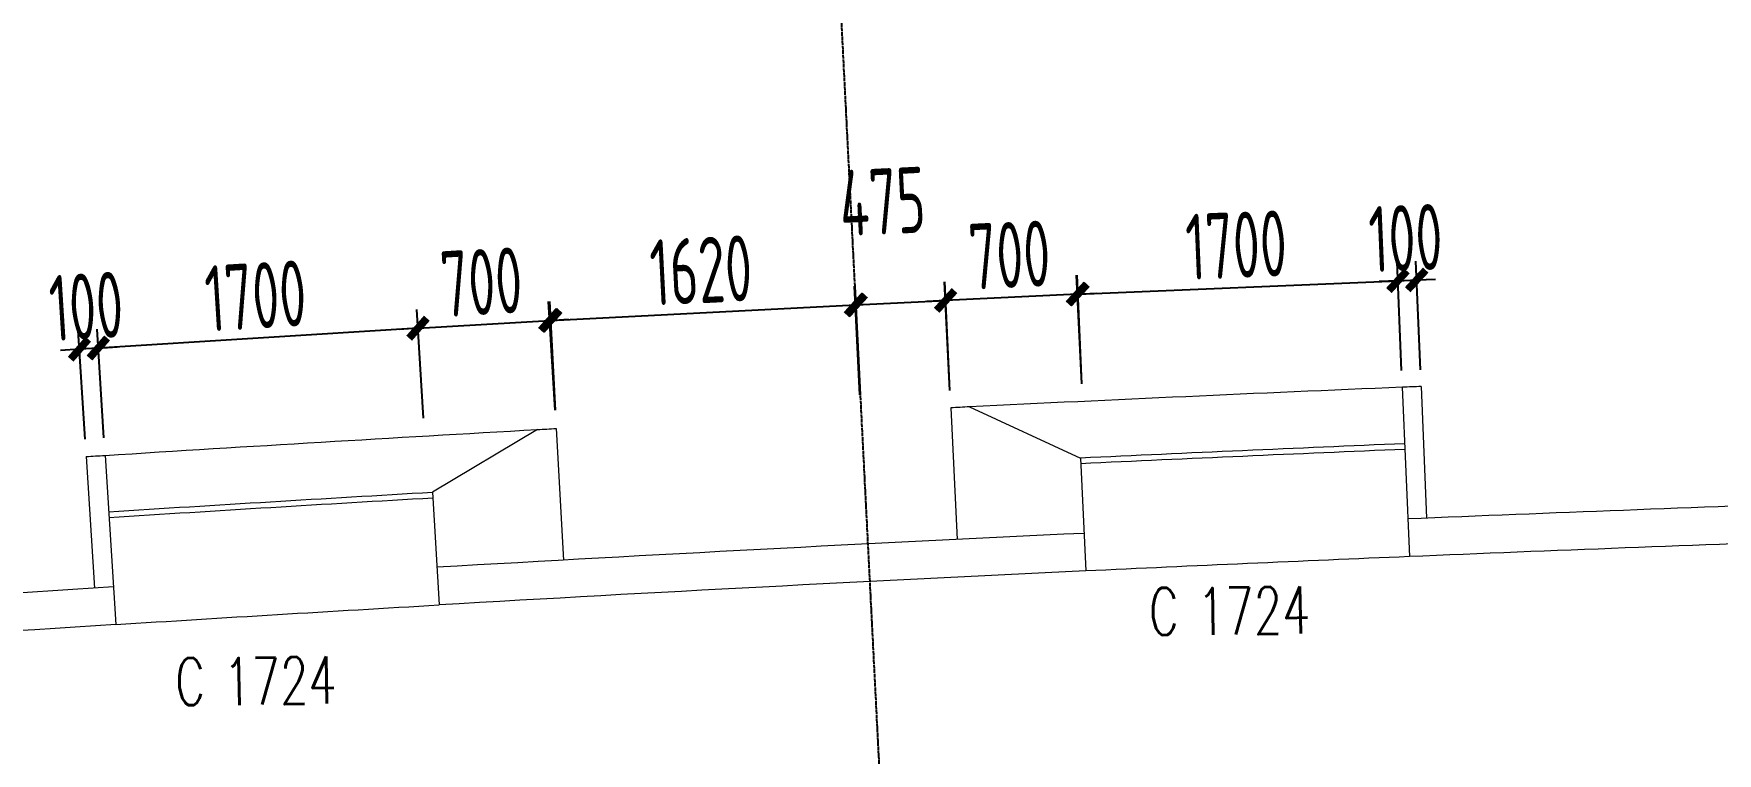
# Model space of a CAD drawing. Header units: millimetres. Extents: x 11677979 to 24947533, y -12764720 to -6308891.
# Drawn here: x 11758112 to 11767052, y -6376051 to -6372229 of the extents above; entities that cross this region are included whole.
import ezdxf
from ezdxf.enums import TextEntityAlignment as Align

# ---------------------------------------------------------------- set-up
doc = ezdxf.new("R2010")
doc.units = ezdxf.units.MM
doc.header["$LTSCALE"] = 10
for name, pattern in [('A2-RG-AXIS$0$CENTER', [2, 1.25, -0.25, 0.25, -0.25]), ('A2-RG-AXIS$0$DOTE', [2.42, 2, -0.2, 0.02, -0.2]), ('A2-RI-F4$0$A2-RG-AXIS$0$CENTER', [2, 1.25, -0.25, 0.25, -0.25]), ('A2-RI-F4$0$A2-RG-AXIS$0$DOTE', [2.42, 2, -0.2, 0.02, -0.2]), ('A2-RI-F4$0$DOT2', [0.125, 0, -0.125])]:
    doc.linetypes.add(name, pattern=pattern)
for name, color, linetype in [('A2-RB-F4$0$A-DIMS-100', 1, 'Continuous'), ('A2-RG-AXIS$0$A-GRID', 1, 'A2-RG-AXIS$0$CENTER'), ('A2-RI-F4$0$A-SYMB-DOOR', 4, 'Continuous'), ('A2-RI-F4$0$A2-RB-F4$0$A-DIMS-100', 1, 'Continuous'), ('A2-RI-F4$0$A2-RG-AXIS$0$A-GRID', 1, 'A2-RI-F4$0$A2-RG-AXIS$0$CENTER')]:
    doc.layers.add(name, color=color, linetype=linetype)
for name, color, linetype, lineweight in [('A2-RI-F4$0$A-FLOR-OTLN', 4, 'A2-RI-F4$0$DOT2', 5), ('A2-RI-F4$0$A-GLAZ', 140, 'Continuous', 5), ('A2-RI-F4$0$A-WALL', 7, 'Continuous', 5)]:
    doc.layers.add(name, color=color, linetype=linetype, lineweight=lineweight)
doc.styles.add('A2-RB-F4$0$XD2008', font='hzs.shx', dxfattribs={"width": 0.7, "bigfont": 'hztxt.shx'})
doc.styles.add('A2-RI-F4$0$A2-RB-F4$0$XD2008', font='hzs.shx', dxfattribs={"width": 0.7, "bigfont": 'hztxt.shx'})
doc.styles.add('A2-RI-F4$0$ECADI-TXT', font='simplex.shx', dxfattribs={"bigfont": 'hztxt.shx'})
doc.dimstyles.new('A2-RB-F4$0$XD100$0', dxfattribs={"dimscale": 100, "dimtxt": 3.5, "dimasz": 1, "dimexe": 1, "dimexo": 2, "dimgap": 0.5, "dimtad": 1, "dimdec": 0, "dimdsep": 46, "dimtxsty": 'A2-RB-F4$0$XD2008', "dimblk1": 'A2-RB-F4$0$_ArchTick', "dimblk2": 'A2-RB-F4$0$_ArchTick', "dimsah": 1, "dimcen": 2.5, "dimclrt": 4, "dimaunit": 1, "dimadec": 0, "dimazin": 0, "dimtfac": 1, "dimtdec": 0, "dimtix": 1, "dimtmove": 1, "dimatfit": 3, "dimfxl": 0, "dimtolj": 1, "dimtzin": 0, "dimarcsym": 0})
doc.dimstyles.new('A2-RI-F4$0$A2-RB-F4$0$XD100$0', dxfattribs={"dimscale": 100, "dimtxt": 3.5, "dimasz": 1, "dimexe": 1, "dimexo": 2, "dimgap": 0.5, "dimtad": 1, "dimdec": 0, "dimdsep": 46, "dimtxsty": 'A2-RI-F4$0$A2-RB-F4$0$XD2008', "dimblk1": 'A2-RI-F4$0$A2-RB-F4$0$_ArchTick', "dimblk2": 'A2-RI-F4$0$A2-RB-F4$0$_ArchTick', "dimsah": 1, "dimcen": 2.5, "dimclrt": 4, "dimaunit": 1, "dimadec": 0, "dimazin": 0, "dimtfac": 1, "dimtdec": 0, "dimtix": 1, "dimtmove": 1, "dimatfit": 3, "dimfxl": 0, "dimtolj": 1, "dimtzin": 0, "dimarcsym": 0})

# ---------------------------------------------------------------- blocks, each defined once
blk = doc.blocks.new('A2-RB-F4$0$_ArchTick')
at = {"color": 0, "linetype": 'ByBlock', "const_width": 0.4}
blk.add_lwpolyline([(-0.5, -0.5), (0.5, 0.5)], dxfattribs=at)
blk = doc.blocks.new('*D34')
at = {"layer": 'A2-RB-F4$0$A-DIMS-100', "color": 0, "lineweight": -2, "transparency": 16777216}
for p, q in [((11760181.5, -6374270.7), (11760147.1, -6373693.8)), ((11760880.5, -6374229.1), (11760846.1, -6373652.2)), ((11760153.1, -6373793.7), (11760053.2, -6373799.6)), ((11760153.1, -6373793.7), (11760852.1, -6373752.1)), ((11760852.1, -6373752.1), (11760951.9, -6373746.1))]:
    blk.add_line(p, q, dxfattribs=at)
at = {"layer": 'Defpoints', "color": 0, "transparency": 16777216}
for p in [(11760852.1, -6373752.1), (11760892.4, -6374428.8), (11760193.3, -6374470.4)]:
    blk.add_point(p, dxfattribs=at)
at = {"layer": 'A2-RB-F4$0$A-DIMS-100', "color": 0, "lineweight": -2, "transparency": 16777216, "xscale": 100, "yscale": 100, "zscale": 100}
for p, rotation in [((11760153.1, -6373793.7), 3.406310112806645), ((11760852.1, -6373752.1), 183.4063101128066)]:
    blk.add_blockref('A2-RB-F4$0$_ArchTick', p, dxfattribs=dict(at, rotation=rotation))
at = {"layer": 'A2-RB-F4$0$A-DIMS-100', "color": 4, "transparency": 16777216, "insert": (11760489.2, -6373548.3), "char_height": 350, "attachment_point": 5, "rotation": 3.40631, "style": 'A2-RB-F4$0$XD2008'}
blk.add_mtext('\\A1;700', dxfattribs=at)
blk = doc.blocks.new('*D35')
at = {"layer": 'A2-RB-F4$0$A-DIMS-100', "color": 0, "lineweight": -2, "transparency": 16777216}
for p, q in [((11760181.9, -6374270.6), (11760146.1, -6373693.5)), ((11758485.1, -6374375.9), (11758449.3, -6373798.8)), ((11760152.3, -6373793.3), (11758455.5, -6373898.6))]:
    blk.add_line(p, q, dxfattribs=at)
at = {"layer": 'Defpoints', "color": 0, "transparency": 16777216}
for p in [(11758455.5, -6373898.6), (11760194.3, -6374470.2), (11758497.5, -6374575.5)]:
    blk.add_point(p, dxfattribs=at)
at = {"layer": 'A2-RB-F4$0$A-DIMS-100', "color": 0, "lineweight": -2, "transparency": 16777216, "xscale": 100, "yscale": 100, "zscale": 100}
for p, rotation in [((11760152.3, -6373793.3), 3.551223999516937), ((11758455.5, -6373898.6), 183.5512239995169)]:
    blk.add_blockref('A2-RB-F4$0$_ArchTick', p, dxfattribs=dict(at, rotation=rotation))
at = {"layer": 'A2-RB-F4$0$A-DIMS-100', "color": 4, "transparency": 16777216, "insert": (11759290, -6373621.4), "char_height": 350, "attachment_point": 5, "rotation": 3.55122, "style": 'A2-RB-F4$0$XD2008'}
blk.add_mtext('\\A1;1700', dxfattribs=at)
blk = doc.blocks.new('*D36')
at = {"layer": 'A2-RB-F4$0$A-DIMS-100', "color": 0, "lineweight": -2, "transparency": 16777216}
for p, q in [((11758385.1, -6374382.2), (11758348.6, -6373805.1)), ((11758484.9, -6374375.9), (11758448.4, -6373798.8)), ((11758454.7, -6373898.6), (11758354.9, -6373904.9)), ((11758454.7, -6373898.6), (11758554.5, -6373892.3)), ((11758354.9, -6373904.9), (11758255.1, -6373911.3))]:
    blk.add_line(p, q, dxfattribs=at)
at = {"layer": 'Defpoints', "color": 0, "transparency": 16777216}
for p in [(11758354.9, -6373904.9), (11758397.7, -6374581.8), (11758497.5, -6374575.5)]:
    blk.add_point(p, dxfattribs=at)
at = {"layer": 'A2-RB-F4$0$A-DIMS-100', "color": 0, "lineweight": -2, "transparency": 16777216, "xscale": 100, "yscale": 100, "zscale": 100}
for p, rotation in [((11758354.9, -6373904.9), 3.622501918144277), ((11758454.7, -6373898.6), 183.6225019181443)]:
    blk.add_blockref('A2-RB-F4$0$_ArchTick', p, dxfattribs=dict(at, rotation=rotation))
at = {"layer": 'A2-RB-F4$0$A-DIMS-100', "color": 4, "transparency": 16777216, "insert": (11758390.6, -6373677.2), "char_height": 350, "attachment_point": 5, "rotation": 3.6225, "style": 'A2-RB-F4$0$XD2008'}
blk.add_mtext('\\A1;100', dxfattribs=at)
blk = doc.blocks.new('*D37')
at = {"layer": 'A2-RB-F4$0$A-DIMS-100', "color": 0, "lineweight": -2, "transparency": 16777216}
for p, q in [((11762499.6, -6374147), (11762470.4, -6373569.9)), ((11760882.2, -6374229), (11760852.9, -6373651.9)), ((11760858, -6373751.8), (11762475.4, -6373669.7))]:
    blk.add_line(p, q, dxfattribs=at)
at = {"layer": 'Defpoints', "color": 0, "transparency": 16777216}
for p in [(11762475.4, -6373669.7), (11760892.4, -6374428.8), (11762509.8, -6374346.7)]:
    blk.add_point(p, dxfattribs=at)
at = {"layer": 'A2-RB-F4$0$A-DIMS-100', "color": 0, "lineweight": -2, "transparency": 16777216, "xscale": 100, "yscale": 100, "zscale": 100}
for p, rotation in [((11762475.4, -6373669.7), 2.903928493582872), ((11760858, -6373751.8), 182.9039284935829)]:
    blk.add_blockref('A2-RB-F4$0$_ArchTick', p, dxfattribs=dict(at, rotation=rotation))
at = {"layer": 'A2-RB-F4$0$A-DIMS-100', "color": 4, "transparency": 16777216, "insert": (11761655.3, -6373486), "char_height": 350, "attachment_point": 5, "rotation": 2.90393, "style": 'A2-RB-F4$0$XD2008'}
blk.add_mtext('\\A1;1620', dxfattribs=at)
blk = doc.blocks.new('*D38')
at = {"layer": 'A2-RB-F4$0$A-DIMS-100', "color": 0, "lineweight": -2, "transparency": 16777216}
for p, q in [((11762503, -6374146.8), (11762474.8, -6373569.7)), ((11762977.6, -6374123.6), (11762949.4, -6373546.4)), ((11762479.7, -6373669.5), (11762954.3, -6373646.3))]:
    blk.add_line(p, q, dxfattribs=at)
at = {"layer": 'Defpoints', "color": 0, "transparency": 16777216}
for p in [(11762954.3, -6373646.3), (11762987.4, -6374323.4), (11762512.8, -6374346.6)]:
    blk.add_point(p, dxfattribs=at)
at = {"layer": 'A2-RB-F4$0$A-DIMS-100', "color": 0, "lineweight": -2, "transparency": 16777216, "xscale": 100, "yscale": 100, "zscale": 100}
for p, rotation in [((11762479.7, -6373669.5), 182.7999224199404), ((11762954.3, -6373646.3), 2.799922419940391)]:
    blk.add_blockref('A2-RB-F4$0$_ArchTick', p, dxfattribs=dict(at, rotation=rotation))
at = {"layer": 'A2-RB-F4$0$A-DIMS-100', "color": 4, "transparency": 16777216, "insert": (11762618.7, -6373120.3), "char_height": 350, "attachment_point": 5, "rotation": 2.79992, "style": 'A2-RB-F4$0$XD2008'}
blk.add_mtext('\\A1;475', dxfattribs=at)
blk = doc.blocks.new('*D39')
at = {"layer": 'A2-RB-F4$0$A-DIMS-100', "color": 0, "lineweight": -2, "transparency": 16777216}
for p, q in [((11763677.2, -6374089.6), (11763649.1, -6373512.4)), ((11762977.7, -6374123.6), (11762949.6, -6373546.4)), ((11763654, -6373612.3), (11762954.4, -6373646.3)), ((11763654, -6373612.3), (11763753.9, -6373607.4)), ((11762954.4, -6373646.3), (11762854.6, -6373651.2))]:
    blk.add_line(p, q, dxfattribs=at)
at = {"layer": 'Defpoints', "color": 0, "transparency": 16777216}
for p in [(11762954.4, -6373646.3), (11762987.4, -6374323.4), (11763686.9, -6374289.3)]:
    blk.add_point(p, dxfattribs=at)
at = {"layer": 'A2-RB-F4$0$A-DIMS-100', "color": 0, "lineweight": -2, "transparency": 16777216, "xscale": 100, "yscale": 100, "zscale": 100}
for p, rotation in [((11763654, -6373612.3), 182.7846507225281), ((11762954.4, -6373646.3), 2.784650722528078)]:
    blk.add_blockref('A2-RB-F4$0$_ArchTick', p, dxfattribs=dict(at, rotation=rotation))
at = {"layer": 'A2-RB-F4$0$A-DIMS-100', "color": 4, "transparency": 16777216, "insert": (11763293.3, -6373404.6), "char_height": 350, "attachment_point": 5, "rotation": 2.78465, "style": 'A2-RB-F4$0$XD2008'}
blk.add_mtext('\\A1;700', dxfattribs=at)
blk = doc.blocks.new('*D40')
at = {"layer": 'A2-RB-F4$0$A-DIMS-100', "color": 0, "lineweight": -2, "transparency": 16777216}
for p, q in [((11765376, -6374018.7), (11765351.9, -6373441.4)), ((11763677.6, -6374089.6), (11763653.5, -6373512.2)), ((11763657.7, -6373612.1), (11765356.1, -6373541.3))]:
    blk.add_line(p, q, dxfattribs=at)
at = {"layer": 'Defpoints', "color": 0, "transparency": 16777216}
for p in [(11765356.1, -6373541.3), (11765384.4, -6374218.5), (11763685.9, -6374289.4)]:
    blk.add_point(p, dxfattribs=at)
at = {"layer": 'A2-RB-F4$0$A-DIMS-100', "color": 0, "lineweight": -2, "transparency": 16777216, "xscale": 100, "yscale": 100, "zscale": 100}
for p, rotation in [((11763657.7, -6373612.1), 182.3885469525704), ((11765356.1, -6373541.3), 2.388546952570407)]:
    blk.add_blockref('A2-RB-F4$0$_ArchTick', p, dxfattribs=dict(at, rotation=rotation))
at = {"layer": 'A2-RB-F4$0$A-DIMS-100', "color": 4, "transparency": 16777216, "insert": (11764497.5, -6373351.9), "char_height": 350, "attachment_point": 5, "rotation": 2.38855, "style": 'A2-RB-F4$0$XD2008'}
blk.add_mtext('\\A1;1700', dxfattribs=at)
blk = doc.blocks.new('*D41')
at = {"layer": 'A2-RB-F4$0$A-DIMS-100', "color": 0, "lineweight": -2, "transparency": 16777216}
for p, q in [((11765376, -6374018.7), (11765351.9, -6373441.4)), ((11765475.9, -6374014.6), (11765451.9, -6373437.2)), ((11765356.1, -6373541.3), (11765256.2, -6373545.5)), ((11765356.1, -6373541.3), (11765456, -6373537.1)), ((11765456, -6373537.1), (11765555.9, -6373533))]:
    blk.add_line(p, q, dxfattribs=at)
at = {"layer": 'Defpoints', "color": 0, "transparency": 16777216}
for p in [(11765456, -6373537.1), (11765384.4, -6374218.5), (11765484.3, -6374214.4)]:
    blk.add_point(p, dxfattribs=at)
at = {"layer": 'A2-RB-F4$0$A-DIMS-100', "color": 0, "lineweight": -2, "transparency": 16777216, "xscale": 100, "yscale": 100, "zscale": 100}
for p, rotation in [((11765356.1, -6373541.3), 2.388546952513418), ((11765456, -6373537.1), 182.3885469525135)]:
    blk.add_blockref('A2-RB-F4$0$_ArchTick', p, dxfattribs=dict(at, rotation=rotation))
at = {"layer": 'A2-RB-F4$0$A-DIMS-100', "color": 4, "transparency": 16777216, "insert": (11765396.7, -6373314.4), "char_height": 350, "attachment_point": 5, "rotation": 2.38855, "style": 'A2-RB-F4$0$XD2008'}
blk.add_mtext('\\A1;100', dxfattribs=at)
blk = doc.blocks.new('A2-RG-AXIS')
at = {"layer": 'A2-RG-AXIS$0$A-GRID', "linetype": 'A2-RG-AXIS$0$DOTE'}
blk.add_line((11764241.9, -6408445.8), (11762206, -6368297.4), dxfattribs=at)
blk.add_arc((11778730.7, -6694178.7), 323300, 75.589285, 95.407644, dxfattribs=at)
blk = doc.blocks.new('A2-RI-F4$0$Bay 1')
at = {"layer": 'A2-RI-F4$0$A-FLOR-OTLN', "linetype": 'Continuous'}
for radius, end in [(320350, 93.622485), (319450, 93.519662)]:
    blk.add_arc((19611.4, -318847.5), radius, 93.211108, end, dxfattribs=at)
at = {"layer": 'A2-RI-F4$0$A-GLAZ'}
for radius in [320050, 320020]:
    blk.add_arc((19611.4, -318847.5), radius, 93.211108, 93.519662, dxfattribs=at)
at = {"layer": 'A2-RI-F4$0$A-WALL'}
for p, q in [((1666.9, 999.6), (1717.4, 101)), ((1766.8, 1005.2), (1806, 306.3)), ((-728.8, 856.2), (-684.6, 157.6)), ((-629, 862.5), (-36.8, 598.9)), ((-36.8, 598.9), (0, 0))]:
    blk.add_line(p, q, dxfattribs=at)
for start, end in [(93.193223, 93.211108), (93.622485, 93.64037)]:
    blk.add_arc((19611.4, -318847.5), 320350, start, end, dxfattribs=at)
blk = doc.blocks.new('A2-RI-F4$0$A2-RB-F4$0$_ArchTick')
at = {"color": 0, "linetype": 'ByBlock', "const_width": 0.4}
blk.add_lwpolyline([(-0.5, -0.5), (0.5, 0.5)], dxfattribs=at)
blk = doc.blocks.new('*D559')
at = {"layer": 'A2-RI-F4$0$A2-RB-F4$0$A-DIMS-100', "color": 0, "lineweight": -2, "transparency": 16777216}
for p, q in [((11760181.5, -6374270.7), (11760147.1, -6373693.8)), ((11760880.5, -6374229.1), (11760846.1, -6373652.2)), ((11760153.1, -6373793.7), (11760053.2, -6373799.6)), ((11760153.1, -6373793.7), (11760852.1, -6373752.1)), ((11760852.1, -6373752.1), (11760951.9, -6373746.1))]:
    blk.add_line(p, q, dxfattribs=at)
at = {"layer": 'Defpoints', "color": 0, "transparency": 16777216}
for p in [(11760852.1, -6373752.1), (11760892.4, -6374428.8), (11760193.3, -6374470.4)]:
    blk.add_point(p, dxfattribs=at)
at = {"layer": 'A2-RI-F4$0$A2-RB-F4$0$A-DIMS-100', "color": 0, "lineweight": -2, "transparency": 16777216, "xscale": 100, "yscale": 100, "zscale": 100}
for p, rotation in [((11760153.1, -6373793.7), 3.406310112806645), ((11760852.1, -6373752.1), 183.4063101128066)]:
    blk.add_blockref('A2-RI-F4$0$A2-RB-F4$0$_ArchTick', p, dxfattribs=dict(at, rotation=rotation))
at = {"layer": 'A2-RI-F4$0$A2-RB-F4$0$A-DIMS-100', "color": 4, "transparency": 16777216, "insert": (11760489.2, -6373548.3), "char_height": 350, "attachment_point": 5, "rotation": 3.40631, "style": 'A2-RI-F4$0$A2-RB-F4$0$XD2008'}
blk.add_mtext('\\A1;700', dxfattribs=at)
blk = doc.blocks.new('*D560')
at = {"layer": 'A2-RI-F4$0$A2-RB-F4$0$A-DIMS-100', "color": 0, "lineweight": -2, "transparency": 16777216}
for p, q in [((11760181.9, -6374270.6), (11760146.1, -6373693.5)), ((11758485.1, -6374375.9), (11758449.3, -6373798.8)), ((11760152.3, -6373793.3), (11758455.5, -6373898.6))]:
    blk.add_line(p, q, dxfattribs=at)
at = {"layer": 'Defpoints', "color": 0, "transparency": 16777216}
for p in [(11758455.5, -6373898.6), (11760194.3, -6374470.2), (11758497.5, -6374575.5)]:
    blk.add_point(p, dxfattribs=at)
at = {"layer": 'A2-RI-F4$0$A2-RB-F4$0$A-DIMS-100', "color": 0, "lineweight": -2, "transparency": 16777216, "xscale": 100, "yscale": 100, "zscale": 100}
for p, rotation in [((11760152.3, -6373793.3), 3.551223999516937), ((11758455.5, -6373898.6), 183.5512239995169)]:
    blk.add_blockref('A2-RI-F4$0$A2-RB-F4$0$_ArchTick', p, dxfattribs=dict(at, rotation=rotation))
at = {"layer": 'A2-RI-F4$0$A2-RB-F4$0$A-DIMS-100', "color": 4, "transparency": 16777216, "insert": (11759290, -6373621.4), "char_height": 350, "attachment_point": 5, "rotation": 3.55122, "style": 'A2-RI-F4$0$A2-RB-F4$0$XD2008'}
blk.add_mtext('\\A1;1700', dxfattribs=at)
blk = doc.blocks.new('*D561')
at = {"layer": 'A2-RI-F4$0$A2-RB-F4$0$A-DIMS-100', "color": 0, "lineweight": -2, "transparency": 16777216}
for p, q in [((11758385.1, -6374382.2), (11758348.6, -6373805.1)), ((11758484.9, -6374375.9), (11758448.4, -6373798.8)), ((11758454.7, -6373898.6), (11758354.9, -6373904.9)), ((11758454.7, -6373898.6), (11758554.5, -6373892.3)), ((11758354.9, -6373904.9), (11758255.1, -6373911.3))]:
    blk.add_line(p, q, dxfattribs=at)
at = {"layer": 'Defpoints', "color": 0, "transparency": 16777216}
for p in [(11758354.9, -6373904.9), (11758397.7, -6374581.8), (11758497.5, -6374575.5)]:
    blk.add_point(p, dxfattribs=at)
at = {"layer": 'A2-RI-F4$0$A2-RB-F4$0$A-DIMS-100', "color": 0, "lineweight": -2, "transparency": 16777216, "xscale": 100, "yscale": 100, "zscale": 100}
for p, rotation in [((11758354.9, -6373904.9), 3.622501918144277), ((11758454.7, -6373898.6), 183.6225019181443)]:
    blk.add_blockref('A2-RI-F4$0$A2-RB-F4$0$_ArchTick', p, dxfattribs=dict(at, rotation=rotation))
at = {"layer": 'A2-RI-F4$0$A2-RB-F4$0$A-DIMS-100', "color": 4, "transparency": 16777216, "insert": (11758390.6, -6373677.2), "char_height": 350, "attachment_point": 5, "rotation": 3.6225, "style": 'A2-RI-F4$0$A2-RB-F4$0$XD2008'}
blk.add_mtext('\\A1;100', dxfattribs=at)
blk = doc.blocks.new('*D562')
at = {"layer": 'A2-RI-F4$0$A2-RB-F4$0$A-DIMS-100', "color": 0, "lineweight": -2, "transparency": 16777216}
for p, q in [((11762499.6, -6374147), (11762470.4, -6373569.9)), ((11760882.2, -6374229), (11760852.9, -6373651.9)), ((11760858, -6373751.8), (11762475.4, -6373669.7))]:
    blk.add_line(p, q, dxfattribs=at)
at = {"layer": 'Defpoints', "color": 0, "transparency": 16777216}
for p in [(11762475.4, -6373669.7), (11760892.4, -6374428.8), (11762509.8, -6374346.7)]:
    blk.add_point(p, dxfattribs=at)
at = {"layer": 'A2-RI-F4$0$A2-RB-F4$0$A-DIMS-100', "color": 0, "lineweight": -2, "transparency": 16777216, "xscale": 100, "yscale": 100, "zscale": 100}
for p, rotation in [((11762475.4, -6373669.7), 2.903928493582872), ((11760858, -6373751.8), 182.9039284935829)]:
    blk.add_blockref('A2-RI-F4$0$A2-RB-F4$0$_ArchTick', p, dxfattribs=dict(at, rotation=rotation))
at = {"layer": 'A2-RI-F4$0$A2-RB-F4$0$A-DIMS-100', "color": 4, "transparency": 16777216, "insert": (11761655.3, -6373486), "char_height": 350, "attachment_point": 5, "rotation": 2.90393, "style": 'A2-RI-F4$0$A2-RB-F4$0$XD2008'}
blk.add_mtext('\\A1;1620', dxfattribs=at)
blk = doc.blocks.new('*D563')
at = {"layer": 'A2-RI-F4$0$A2-RB-F4$0$A-DIMS-100', "color": 0, "lineweight": -2, "transparency": 16777216}
for p, q in [((11762503, -6374146.8), (11762474.8, -6373569.7)), ((11762977.6, -6374123.6), (11762949.4, -6373546.4)), ((11762479.7, -6373669.5), (11762954.3, -6373646.3))]:
    blk.add_line(p, q, dxfattribs=at)
at = {"layer": 'Defpoints', "color": 0, "transparency": 16777216}
for p in [(11762954.3, -6373646.3), (11762987.4, -6374323.4), (11762512.8, -6374346.6)]:
    blk.add_point(p, dxfattribs=at)
at = {"layer": 'A2-RI-F4$0$A2-RB-F4$0$A-DIMS-100', "color": 0, "lineweight": -2, "transparency": 16777216, "xscale": 100, "yscale": 100, "zscale": 100}
for p, rotation in [((11762479.7, -6373669.5), 182.7999224199404), ((11762954.3, -6373646.3), 2.799922419940391)]:
    blk.add_blockref('A2-RI-F4$0$A2-RB-F4$0$_ArchTick', p, dxfattribs=dict(at, rotation=rotation))
at = {"layer": 'A2-RI-F4$0$A2-RB-F4$0$A-DIMS-100', "color": 4, "transparency": 16777216, "insert": (11762618.7, -6373120.3), "char_height": 350, "attachment_point": 5, "rotation": 2.79992, "style": 'A2-RI-F4$0$A2-RB-F4$0$XD2008'}
blk.add_mtext('\\A1;475', dxfattribs=at)
blk = doc.blocks.new('*D564')
at = {"layer": 'A2-RI-F4$0$A2-RB-F4$0$A-DIMS-100', "color": 0, "lineweight": -2, "transparency": 16777216}
for p, q in [((11763677.2, -6374089.6), (11763649.1, -6373512.4)), ((11762977.7, -6374123.6), (11762949.6, -6373546.4)), ((11763654, -6373612.3), (11762954.4, -6373646.3)), ((11763654, -6373612.3), (11763753.9, -6373607.4)), ((11762954.4, -6373646.3), (11762854.6, -6373651.2))]:
    blk.add_line(p, q, dxfattribs=at)
at = {"layer": 'Defpoints', "color": 0, "transparency": 16777216}
for p in [(11762954.4, -6373646.3), (11762987.4, -6374323.4), (11763686.9, -6374289.3)]:
    blk.add_point(p, dxfattribs=at)
at = {"layer": 'A2-RI-F4$0$A2-RB-F4$0$A-DIMS-100', "color": 0, "lineweight": -2, "transparency": 16777216, "xscale": 100, "yscale": 100, "zscale": 100}
for p, rotation in [((11763654, -6373612.3), 182.7846507225281), ((11762954.4, -6373646.3), 2.784650722528078)]:
    blk.add_blockref('A2-RI-F4$0$A2-RB-F4$0$_ArchTick', p, dxfattribs=dict(at, rotation=rotation))
at = {"layer": 'A2-RI-F4$0$A2-RB-F4$0$A-DIMS-100', "color": 4, "transparency": 16777216, "insert": (11763293.3, -6373404.6), "char_height": 350, "attachment_point": 5, "rotation": 2.78465, "style": 'A2-RI-F4$0$A2-RB-F4$0$XD2008'}
blk.add_mtext('\\A1;700', dxfattribs=at)
blk = doc.blocks.new('*D565')
at = {"layer": 'A2-RI-F4$0$A2-RB-F4$0$A-DIMS-100', "color": 0, "lineweight": -2, "transparency": 16777216}
for p, q in [((11765376, -6374018.7), (11765351.9, -6373441.4)), ((11763677.6, -6374089.6), (11763653.5, -6373512.2)), ((11763657.7, -6373612.1), (11765356.1, -6373541.3))]:
    blk.add_line(p, q, dxfattribs=at)
at = {"layer": 'Defpoints', "color": 0, "transparency": 16777216}
for p in [(11765356.1, -6373541.3), (11765384.4, -6374218.5), (11763685.9, -6374289.4)]:
    blk.add_point(p, dxfattribs=at)
at = {"layer": 'A2-RI-F4$0$A2-RB-F4$0$A-DIMS-100', "color": 0, "lineweight": -2, "transparency": 16777216, "xscale": 100, "yscale": 100, "zscale": 100}
for p, rotation in [((11763657.7, -6373612.1), 182.3885469525704), ((11765356.1, -6373541.3), 2.388546952570407)]:
    blk.add_blockref('A2-RI-F4$0$A2-RB-F4$0$_ArchTick', p, dxfattribs=dict(at, rotation=rotation))
at = {"layer": 'A2-RI-F4$0$A2-RB-F4$0$A-DIMS-100', "color": 4, "transparency": 16777216, "insert": (11764497.5, -6373351.9), "char_height": 350, "attachment_point": 5, "rotation": 2.38855, "style": 'A2-RI-F4$0$A2-RB-F4$0$XD2008'}
blk.add_mtext('\\A1;1700', dxfattribs=at)
blk = doc.blocks.new('*D566')
at = {"layer": 'A2-RI-F4$0$A2-RB-F4$0$A-DIMS-100', "color": 0, "lineweight": -2, "transparency": 16777216}
for p, q in [((11765376, -6374018.7), (11765351.9, -6373441.4)), ((11765475.9, -6374014.6), (11765451.9, -6373437.2)), ((11765356.1, -6373541.3), (11765256.2, -6373545.5)), ((11765356.1, -6373541.3), (11765456, -6373537.1)), ((11765456, -6373537.1), (11765555.9, -6373533))]:
    blk.add_line(p, q, dxfattribs=at)
at = {"layer": 'Defpoints', "color": 0, "transparency": 16777216}
for p in [(11765456, -6373537.1), (11765384.4, -6374218.5), (11765484.3, -6374214.4)]:
    blk.add_point(p, dxfattribs=at)
at = {"layer": 'A2-RI-F4$0$A2-RB-F4$0$A-DIMS-100', "color": 0, "lineweight": -2, "transparency": 16777216, "xscale": 100, "yscale": 100, "zscale": 100}
for p, rotation in [((11765356.1, -6373541.3), 2.388546952513418), ((11765456, -6373537.1), 182.3885469525135)]:
    blk.add_blockref('A2-RI-F4$0$A2-RB-F4$0$_ArchTick', p, dxfattribs=dict(at, rotation=rotation))
at = {"layer": 'A2-RI-F4$0$A2-RB-F4$0$A-DIMS-100', "color": 4, "transparency": 16777216, "insert": (11765396.7, -6373314.4), "char_height": 350, "attachment_point": 5, "rotation": 2.38855, "style": 'A2-RI-F4$0$A2-RB-F4$0$XD2008'}
blk.add_mtext('\\A1;100', dxfattribs=at)
blk = doc.blocks.new('A2-RI-F4$0$A2-RG-AXIS')
at = {"layer": 'A2-RI-F4$0$A2-RG-AXIS$0$A-GRID', "linetype": 'A2-RI-F4$0$A2-RG-AXIS$0$DOTE'}
blk.add_line((11764241.9, -6408445.8), (11762206, -6368297.4), dxfattribs=at)
blk.add_arc((11778730.7, -6694178.7), 323300, 75.589285, 95.407644, dxfattribs=at)
blk = doc.blocks.new('A2-RI-F4$0$ECADI-TAG-DOOR')
blk = doc.blocks.new('A2-RB-F4')
at = {"layer": 'A2-RB-F4$0$A-DIMS-100'}
dim = blk.add_linear_dim(base=(11762954.3, -6373646.3), p1=(11762512.8, -6374346.6), p2=(11762987.4, -6374323.4), angle=2.79992, dimstyle='A2-RB-F4$0$XD100$0', dxfattribs=at)
dim.commit()
dim.dimension.update_dxf_attribs({"geometry": '*D38', "text_midpoint": (11762629.7, -6373345), "dimtype": 129})
for p1, p2, distance, picture, middle in [((11765384.4, -6374218.5), (11765484.3, -6374214.4), 677.8, '*D41', (11765396.7, -6373314.4)), ((11763686.9, -6374289.3), (11762987.4, -6374323.4), -677.9, '*D39', (11763293.3, -6373404.6)), ((11763685.9, -6374289.4), (11765384.4, -6374218.5), 677.8, '*D40', (11764497.5, -6373351.9)), ((11760892.3508, -6374428.7533), (11762509.7803, -6374346.7066), 677.8396, '*D37', (11761655.3264, -6373486.0497)), ((11760194.3, -6374470.2), (11758497.5, -6374575.5), -678.2, '*D35', (11759290, -6373621.4)), ((11760193.3, -6374470.4), (11760892.4, -6374428.8), 677.9, '*D34', (11760489.2, -6373548.3)), ((11758497.5, -6374575.5), (11758397.7, -6374581.8), -678.2, '*D36', (11758390.6, -6373677.2))]:
    dim = blk.add_aligned_dim(p1=p1, p2=p2, distance=distance, dimstyle='A2-RB-F4$0$XD100$0', dxfattribs=at)
    dim.commit()
    dim.dimension.update_dxf_attribs({"geometry": picture, "text_midpoint": middle})
blk = doc.blocks.new('A2-RI-F4$0$A2-RB-F4')
at = {"layer": 'A2-RI-F4$0$A2-RB-F4$0$A-DIMS-100'}
dim = blk.add_linear_dim(base=(11762954.3, -6373646.3), p1=(11762512.8, -6374346.6), p2=(11762987.4, -6374323.4), angle=2.79992, dimstyle='A2-RI-F4$0$A2-RB-F4$0$XD100$0', dxfattribs=at)
dim.commit()
dim.dimension.update_dxf_attribs({"geometry": '*D563', "text_midpoint": (11762629.7, -6373345), "dimtype": 129})
for p1, p2, distance, picture, middle in [((11765384.4, -6374218.5), (11765484.3, -6374214.4), 677.8, '*D566', (11765396.7, -6373314.4)), ((11763686.9, -6374289.3), (11762987.4, -6374323.4), -677.9, '*D564', (11763293.3, -6373404.6)), ((11763685.9, -6374289.4), (11765384.4, -6374218.5), 677.8, '*D565', (11764497.5, -6373351.9)), ((11760892.3508, -6374428.7533), (11762509.7803, -6374346.7066), 677.8396, '*D562', (11761655.3264, -6373486.0497)), ((11760194.3, -6374470.2), (11758497.5, -6374575.5), -678.2, '*D560', (11759290, -6373621.4)), ((11760193.3, -6374470.4), (11760892.4, -6374428.8), 677.9, '*D559', (11760489.2, -6373548.3)), ((11758497.5, -6374575.5), (11758397.7, -6374581.8), -678.2, '*D561', (11758390.6, -6373677.2))]:
    dim = blk.add_aligned_dim(p1=p1, p2=p2, distance=distance, dimstyle='A2-RI-F4$0$A2-RB-F4$0$XD100$0', dxfattribs=at)
    dim.commit()
    dim.dimension.update_dxf_attribs({"geometry": picture, "text_midpoint": middle})
blk = doc.blocks.new('A2-RI-F4')
at = {"layer": 'A2-RI-F4$0$A-WALL'}
for radius, start, end in [(319650, 91.977488, 92.388567), (319650, 92.697121, 93.313847), (319450, 91.977488, 92.388567), (319450, 92.697121, 93.313847), (319650, 93.622401, 94.239677), (319450, 93.622401, 94.239677)]:
    blk.add_arc((11778730.7, -6694178.7), radius, start, end, dxfattribs=at)
for name in ['A2-RI-F4$0$A2-RG-AXIS', 'A2-RI-F4$0$A2-RB-F4']:
    blk.add_blockref(name, (0, 0))
at = {"layer": 'A2-RI-F4$0$A-SYMB-DOOR'}
ref = blk.add_blockref('A2-RI-F4$0$ECADI-TAG-DOOR', (11764436.1, -6376145.7), dxfattribs=dict(at, xscale=99.99999999835089, yscale=99.99999999835089, zscale=99.99999999835089, rotation=0.9726699443894707))
ref.add_attrib('门窗主编号1', 'C', dxfattribs={"height": 250, "rotation": 0.97267, "style": 'A2-RI-F4$0$ECADI-TXT', "width": 0.7}).set_placement((11764193.8, -6375421.2), align=Align.RIGHT)
ref.add_attrib('门窗主编号2', '1724', (11764292.8, -6375423.8, 333.3), dxfattribs={"height": 250, "rotation": 0.97267, "style": 'A2-RI-F4$0$ECADI-TXT', "width": 0.7})
ref = blk.add_blockref('A2-RI-F4$0$ECADI-TAG-DOOR', (11759265.4, -6376517.8), dxfattribs=dict(at, xscale=99.99999999835089, yscale=99.99999999835089, zscale=99.99999999835089, rotation=0.9726699443894707))
ref.add_attrib('门窗主编号1', 'C', dxfattribs={"height": 250, "rotation": 0.97267, "style": 'A2-RI-F4$0$ECADI-TXT', "width": 0.7}).set_placement((11759023.1, -6375793.4), align=Align.RIGHT)
ref.add_attrib('门窗主编号2', '1724', (11759122.1, -6375795.9, 333.3), dxfattribs={"height": 250, "rotation": 0.97267, "style": 'A2-RI-F4$0$ECADI-TXT', "width": 0.7})
at = {"layer": 'A2-RI-F4$0$A-WALL', "rotation": 359.1774376764607}
blk.add_blockref('A2-RI-F4$0$Bay 1', (11763698.6, -6375082.6), dxfattribs=at)
at = {"layer": 'A2-RI-F4$0$A-WALL', "xscale": -0.9999999999999998, "rotation": 6.833611194221313}
blk.add_blockref('A2-RI-F4$0$Bay 1', (11760264.8, -6375262.9), dxfattribs=at)

msp = doc.modelspace()

# ---------------------------------------------------------------- block references
for name in ['A2-RI-F4', 'A2-RG-AXIS', 'A2-RB-F4']:
    msp.add_blockref(name, (0, 0))

doc.saveas('drawing.dxf')
